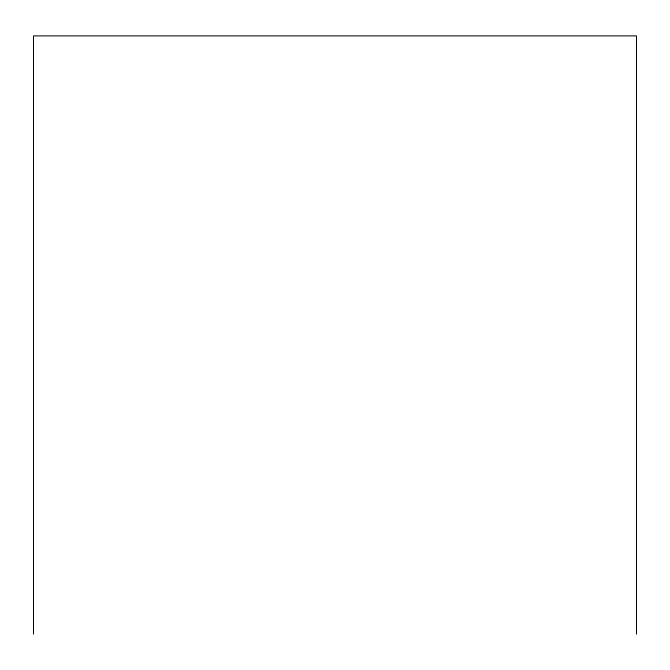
<?xml version="1.0" encoding="UTF-8"?>
<svg xmlns="http://www.w3.org/2000/svg" width="670" height="670" viewBox="0 0 670 670"><rect width="100%" height="100%" fill="white"/><g stroke="black" fill="none" stroke-linecap="round" stroke-linejoin="round"><path stroke-width="1" d="M636.5 634.105L636.5 35.895L33.5 35.895L33.5 634.105"/></g></svg>
